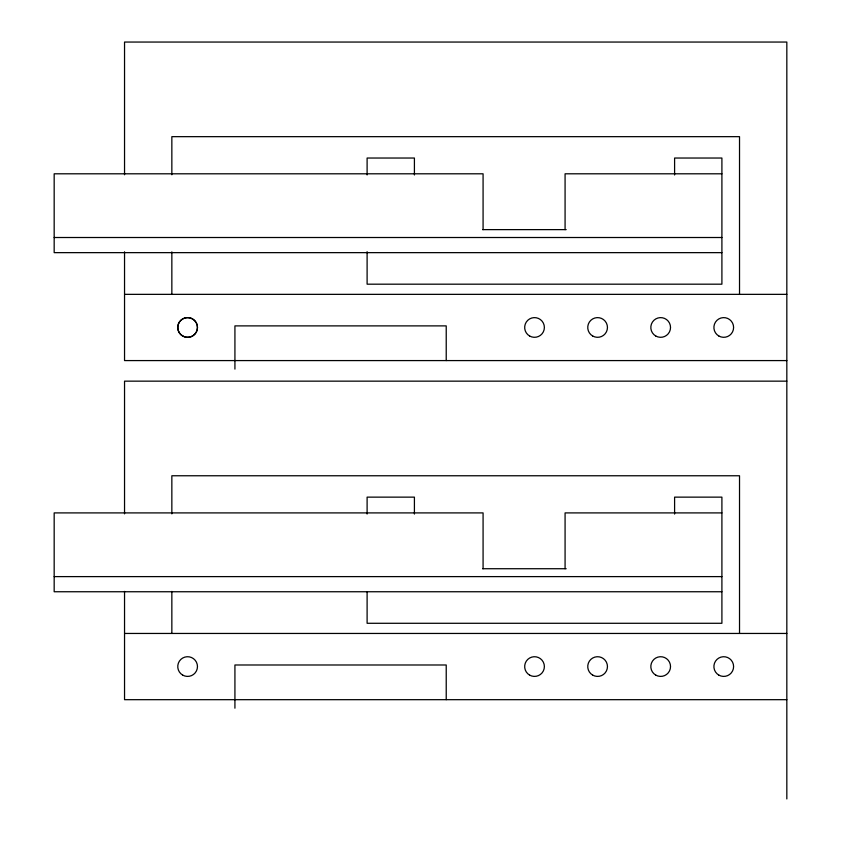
<?xml version="1.0" encoding="UTF-8"?>
<svg xmlns="http://www.w3.org/2000/svg" width="841" height="841" viewBox="0 0 841 841"><rect width="100%" height="100%" fill="white"/><g stroke="black" fill="none" stroke-linecap="round" stroke-linejoin="round"><path stroke-width="1.26" d="M721.904 173.803L565.078 173.803L565.078 229.625M482.566 229.625L566.193 229.625M54.171 237.509L721.904 237.509M721.904 252.647L54.171 252.647L54.171 173.803L483.081 173.803L483.081 229.625M124.542 294.35L786.829 294.35M786.829 360.579L124.542 360.579L124.542 251.785M786.829 381.152L124.542 381.152L124.542 513.872M721.904 512.905L565.078 512.905L565.078 568.726M482.566 568.726L566.193 568.726M54.171 576.611L721.904 576.611M721.904 591.749L54.171 591.749L54.171 512.905L483.081 512.905L483.081 568.726M124.542 633.452L786.829 633.452M786.829 699.68L124.542 699.68L124.542 591.402M786.829 798.95L786.829 42.05L124.542 42.05L124.542 174.77M739.523 294.35L739.523 136.662L171.848 136.662L171.848 174.77M739.523 633.452L739.523 475.764L171.848 475.764L171.848 513.872M674.598 174.97L674.598 158.034L721.904 158.034L721.904 284.184L367.107 284.184L367.107 251.68M674.598 514.072L674.598 497.136L721.904 497.136L721.904 623.286L367.107 623.286L367.107 591.749M446.224 360.579L446.224 325.887L234.923 325.887L234.923 369.104M446.224 699.68L446.224 664.989L234.923 664.989L234.923 708.196M414.413 174.97L414.413 158.034L367.107 158.034L367.107 174.949M414.413 514.072L414.413 497.136L367.107 497.136L367.107 514.04M171.848 251.869L171.848 294.35M171.848 591.402L171.848 633.452M529.599 336.001A9.861 9.861 0 0 0 544.379 327.464A9.861 9.861 0 0 0 529.599 318.928A9.861 9.861 0 0 0 529.599 336.001M592.674 336.001A9.861 9.861 0 0 0 607.454 327.464A9.861 9.861 0 0 0 592.674 318.928A9.861 9.861 0 0 0 592.674 336.001M655.749 336.001A9.861 9.861 0 0 0 670.529 327.464A9.861 9.861 0 0 0 655.749 318.928A9.861 9.861 0 0 0 655.749 336.001M718.824 336.001A9.861 9.861 0 0 0 733.604 327.464A9.861 9.861 0 0 0 718.824 318.928A9.861 9.861 0 0 0 718.824 336.001M182.686 336.001A9.861 9.861 0 0 0 197.467 327.464A9.861 9.861 0 0 0 182.686 318.928A9.861 9.861 0 0 0 182.686 336.001M180.647 334.434A9.861 9.861 0 0 0 197.13 330.019A9.861 9.861 0 0 0 185.062 317.94A9.861 9.861 0 0 0 180.647 334.434M592.674 675.102A9.861 9.861 0 0 0 607.454 666.566A9.861 9.861 0 0 0 592.674 658.03A9.861 9.861 0 0 0 592.674 675.102M182.686 675.102A9.861 9.861 0 0 0 197.467 666.566A9.861 9.861 0 0 0 182.686 658.03A9.861 9.861 0 0 0 182.686 675.102M718.824 675.102A9.861 9.861 0 0 0 733.604 666.566A9.861 9.861 0 0 0 718.824 658.03A9.861 9.861 0 0 0 718.824 675.102M655.749 675.102A9.861 9.861 0 0 0 670.529 666.566A9.861 9.861 0 0 0 655.749 658.03A9.861 9.861 0 0 0 655.749 675.102M529.599 675.102A9.861 9.861 0 0 0 544.379 666.566A9.861 9.861 0 0 0 529.599 658.03A9.861 9.861 0 0 0 529.599 675.102"/></g></svg>
